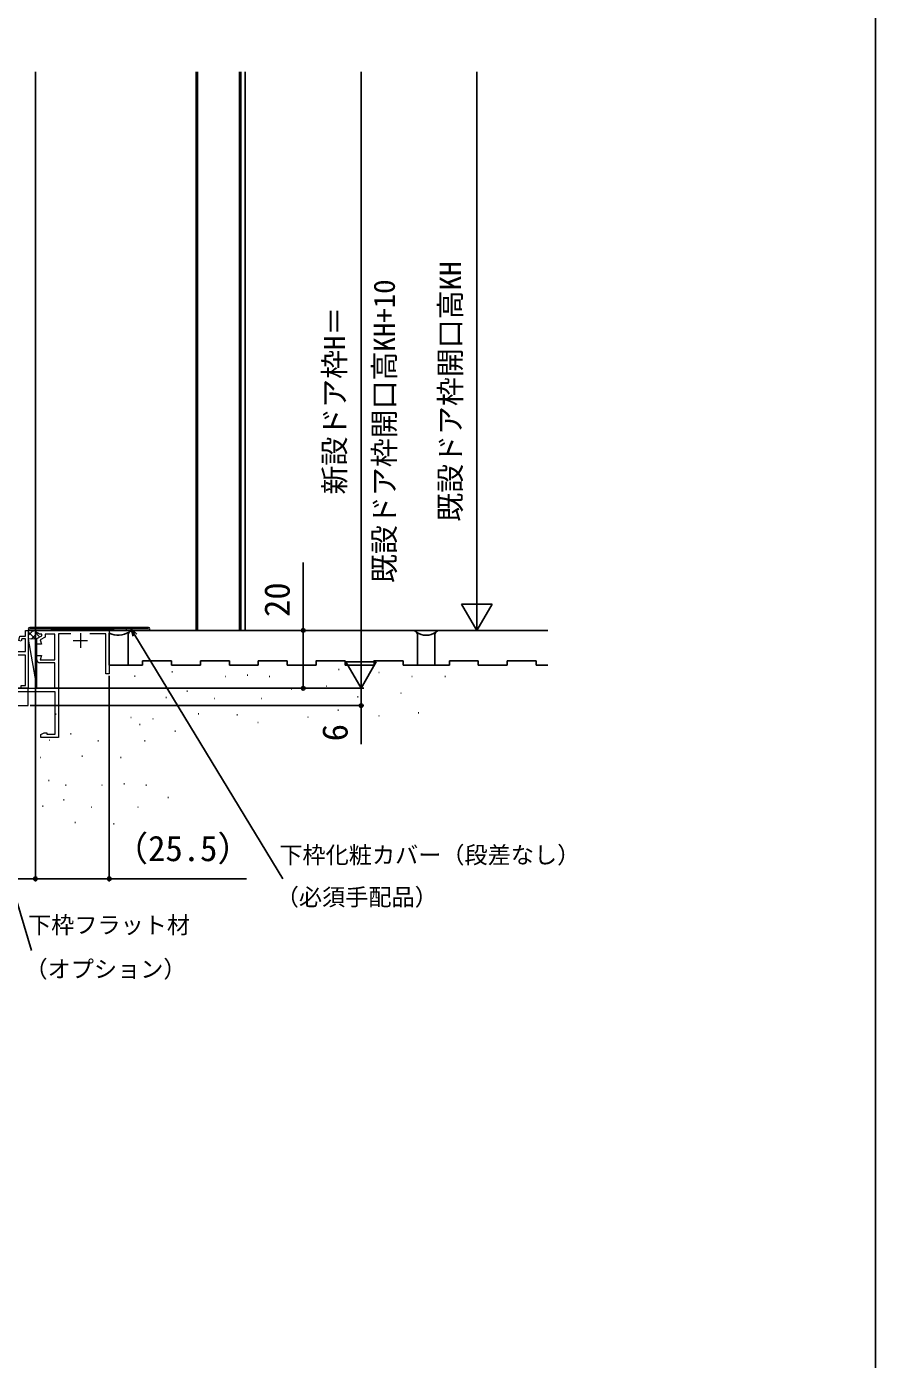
# Model space of a CAD drawing. Units: millimetres, scale not verified. Extents: x -525 to 525, y -783 to 779.
# Drawn here: x 231.8 to 525, y -322.1 to 138.4 of the extents above; entities that cross this region are included whole.
import ezdxf
from ezdxf.enums import TextEntityAlignment as Align

# ---------------------------------------------------------------- set-up
doc = ezdxf.new("R2010")
doc.units = ezdxf.units.MM
doc.header["$LTSCALE"] = 4
for name, color, linetype, lineweight in [('0-2_YKK_11', 190, 'Continuous', 18), ('0-3_YKK_11E', 4, 'Continuous', 18), ('0-5_YKK_13', 4, 'Continuous', 18)]:
    doc.layers.add(name, color=color, linetype=linetype, lineweight=lineweight)
for name, color, linetype in [('0-4_YKK_12', 2, 'Continuous'), ('0-6_YKK_D', 6, 'Continuous'), ('0-7_YKK_ZWAK', 7, 'Continuous'), ('0-8_YSS_K', 3, 'Continuous'), ('0-9_YSS_KE', 3, 'Continuous')]:
    doc.layers.add(name, color=color, linetype=linetype)
doc.styles.add('ＭＳ ゴシック', font='')
doc.styles.get('ＭＳ ゴシック').set_extended_font_data('MS Gothic')

msp = doc.modelspace()

# ---------------------------------------------------------------- linework, layer by layer
at = {"layer": '0-2_YKK_11', "color": 211}
msp.add_lwpolyline([(216.61, -72.217), (216.994, -73.65), (216.125, -73.883), (215.919, -73.117), (214.709, -73.117), (214.709, -77.517), (231.309, -77.517), (231.309, -73.117), (230.099, -73.117), (229.894, -73.883), (229.025, -73.65), (229.409, -72.217), (231.309, -72.217), (231.309, -70.217), (232.309, -70.217), (232.309, -90.217), (229.809, -90.217), (229.809, -89.217), (231.309, -89.217), (231.309, -78.717), (226.542, -78.717)], dxfattribs=at)
at = {"layer": '0-2_YKK_11'}
msp.add_lwpolyline([(158.309, -96.217), (232.309, -96.217), (232.309, -90.217), (229.509, -90.217)], dxfattribs=at)
at = {"layer": '0-3_YKK_11E'}
for p, q in [((250.309, -71.217), (250.309, -76.217)), ((247.809, -73.717), (252.809, -73.717))]:
    msp.add_line(p, q, dxfattribs=at)
for points in [[(247.076, -71.417), (242.709, -71.417), (242.709, -107.217), (236.709, -107.217), (236.709, -106.217), (237.835, -105.567), (238.709, -105.567), (238.709, -106.117), (241.609, -106.117), (241.609, -91.417), (215.109, -91.417), (214.309, -92.217), (208.309, -92.217), (207.509, -91.417), (203.959, -91.417)], [(235.309, -80.417), (235.309, -78.917), (236.938, -78.917), (236.392, -80.417), (241.509, -80.417), (241.509, -71.517), (238.209, -71.517), (238.209, -72.497), (236.431, -73.524), (236.938, -74.917), (235.309, -74.917), (235.309, -73.017), (237.009, -72.035), (237.009, -71.517), (236.241, -71.517), (234.769, -70.667), (234.89, -70.217), (260.309, -70.217), (260.309, -85.217), (259.109, -85.217), (259.109, -71.417), (253.542, -71.417)], [(198.659, -91.417), (190.409, -91.417), (190.409, -105.417), (194.909, -105.417), (194.909, -106.117), (197.309, -106.117), (197.309, -105.567), (198.183, -105.567), (199.309, -106.217), (199.309, -107.217), (193.809, -107.217), (193.809, -106.517), (189.309, -106.517), (189.309, -90.217), (241.509, -90.217), (241.509, -81.417), (236.309, -81.417)]]:
    msp.add_lwpolyline(points, dxfattribs=at)
msp.add_arc((236.309, -80.417), 1, 180.00002, 270, dxfattribs=at)
at = {"layer": '0-4_YKK_12'}
for p, q in [((234.81, 122.82), (234.81, -155.993)), ((290.309, 122.823), (290.309, -70.217)), ((290.805, 122.823), (290.804, -70.217)), ((305.305, 122.823), (305.304, -70.217)), ((305.805, 122.823), (305.805, -70.217)), ((307.305, -70.217), (307.305, 122.823)), ((232.309, -70.217), (307.306, -70.217)), ((232.309, -70.217), (307.305, -70.217)), ((232.309, -90.217), (174.309, -90.217))]:
    msp.add_line(p, q, dxfattribs=at)
at = {"layer": '0-5_YKK_13'}
msp.add_line((232.309, -73.19), (235.309, -90.217), dxfattribs=at)
at = {"layer": '0-5_YKK_13', "color": 190}
for p, q in [((273.81, -69.217), (232.81, -69.217)), ((273.81, -69.717), (232.81, -69.717)), ((232.81, -70.217), (240.31, -70.217)), ((240.31, -70.217), (240.31, -69.717))]:
    msp.add_line(p, q, dxfattribs=at)
at = {"layer": '0-5_YKK_13'}
msp.add_lwpolyline([(235.309, -73.181), (232.309, -73.19), (232.309, -90.217), (235.309, -90.217)], close=True, dxfattribs=at)
at = {"layer": '0-5_YKK_13', "color": 190}
msp.add_lwpolyline([(261.81, -69.717), (261.81, -70.217), (240.31, -70.217), (240.31, -69.717)], close=True, dxfattribs=at)
msp.add_lwpolyline([(273.81, -70.217), (266.31, -70.217), (266.31, -69.717)], dxfattribs=at)
for centre, start, end in [((232.81, -69.717), 90, 180), ((232.81, -69.717), 180, 270), ((273.81, -69.717), 0, 90), ((273.81, -69.717), 270, 0)]:
    msp.add_arc(centre, 0.5, start, end, dxfattribs=at)
at = {"layer": '0-6_YKK_D'}
for p, q in [((347.305, 122.823), (347.305, -79.717)), ((387.305, 122.823), (387.305, -59.717)), ((327.305, -46.739), (327.305, -70.216)), ((387.305, -70.217), (387.305, -52.03)), ((387.305, -70.217), (382.055, -61.123)), ((392.555, -61.123), (382.055, -61.123)), ((387.305, -70.217), (392.555, -61.123)), ((233.309, -70.217), (388.305, -70.217)), ((235.009, -70.216), (328.305, -70.216)), ((327.305, -70.216), (327.305, -90.216)), ((347.305, -90.217), (347.305, -72.03)), ((347.305, -90.217), (342.055, -81.123)), ((352.555, -81.123), (342.055, -81.123)), ((347.305, -90.217), (352.555, -81.123)), ((260.309, -85.917), (260.309, -157.029)), ((234.809, -91.217), (234.809, -157.029)), ((234.809, -91.217), (234.809, -157.029)), ((235.009, -90.216), (328.305, -90.216)), ((241.709, -90.217), (348.305, -90.217)), ((260.809, -90.217), (348.305, -90.217)), ((233.009, -96.217), (348.305, -96.217)), ((151.309, -156.029), (234.809, -156.029))]:
    msp.add_line(p, q, dxfattribs=at)
for points in [[(268.603, -72.251), (267.864, -69.717), (269.771, -71.542)], [(267.864, -69.717), (269.187, -71.897), (320.246, -156.029)], [(347.305, -90.217), (347.305, -96.217), (347.305, -109.585)], [(208.217, -96.217), (208.945, -98.66), (233.426, -180.782)], [(234.809, -156.029), (260.309, -156.029), (307.7, -156.029)]]:
    msp.add_lwpolyline(points, dxfattribs=at)
for centre in [(327.305, -70.216), (327.305, -90.216), (347.305, -96.217), (234.809, -156.029), (234.809, -156.029), (260.309, -156.029)]:
    msp.add_circle(centre, 0.637, dxfattribs=at)
at = {"layer": '0-7_YKK_ZWAK'}
msp.add_lwpolyline([(-525, -782.7), (525, -782.7), (525, 747.3)], dxfattribs=at)
at = {"layer": '0-8_YSS_K'}
for p, q in [((232.309, -71.962), (234.054, -70.217)), ((234.782, -73.19), (232.309, -70.717)), ((232.537, -73.19), (232.309, -72.962)), ((233.325, -73.19), (235.27, -71.245)), ((234.311, -70.475), (234.054, -70.217)), ((236.105, -72.268), (234.825, -70.988)), ((260.309, -82.217), (260.309, -71.124)), ((271.807, -82.217), (260.309, -82.217)), ((271.807, -80.717), (281.807, -80.717)), ((271.807, -82.217), (271.807, -80.717)), ((291.807, -80.717), (301.807, -80.717)), ((291.807, -82.217), (291.807, -80.717)), ((301.807, -82.217), (301.807, -80.717)), ((311.807, -82.217), (301.807, -82.217)), ((311.807, -80.717), (321.807, -80.717)), ((311.807, -82.217), (311.807, -80.717)), ((321.807, -82.217), (321.807, -80.717)), ((331.807, -82.217), (321.807, -82.217)), ((341.807, -82.217), (341.807, -80.717)), ((341.807, -82.217), (341.807, -80.717)), ((351.807, -82.217), (341.807, -82.217)), ((351.807, -82.217), (341.807, -82.217)), ((361.807, -82.217), (361.807, -80.717)), ((377.807, -82.217), (361.807, -82.217)), ((377.807, -80.717), (387.807, -80.717)), ((377.807, -82.217), (377.807, -80.717)), ((387.807, -82.217), (387.807, -80.717)), ((397.807, -82.217), (387.807, -82.217)), ((397.807, -80.717), (407.807, -80.717)), ((397.807, -82.217), (397.807, -80.717)), ((269.078, -86.048), (269.278, -86.048)), ((281.949, -84.529), (282.149, -84.529)), ((300.312, -86.09), (300.512, -86.09)), ((307.927, -85.629), (308.127, -85.629)), ((315.542, -86.09), (315.742, -86.09)), ((339.541, -83.704), (339.741, -83.704)), ((353.388, -84.821), (353.588, -84.821)), ((364.811, -86.09), (365.011, -86.09)), ((376.234, -86.09), (376.434, -86.09)), ((287.132, -91.242), (287.332, -91.242)), ((323.158, -90.359), (323.358, -90.359)), ((335.2, -89.492), (335.4, -89.492)), ((361.003, -91.898), (361.203, -91.898)), ((279.827, -93.425), (280.027, -93.425)), ((296.62, -93.712), (296.82, -93.712)), ((312.735, -93.705), (312.935, -93.705)), ((346.052, -93.215), (346.252, -93.215)), ((241.733, -99.213), (241.933, -99.213)), ((260.096, -100.774), (260.296, -100.774)), ((267.711, -100.313), (267.911, -100.313)), ((275.326, -100.774), (275.526, -100.774)), ((291.024, -99.038), (291.224, -99.038)), ((304.389, -99.436), (304.589, -99.436)), ((328.882, -100.224), (329.082, -100.224)), ((339.318, -97.748), (339.518, -97.748)), ((353.388, -99.705), (353.588, -99.705)), ((367.08, -98.705), (367.28, -98.705)), ((246.916, -105.927), (247.116, -105.927)), ((270.745, -102.721), (270.945, -102.721)), ((282.942, -105.044), (283.142, -105.044)), ((311.591, -102.081), (311.791, -102.081)), ((239.611, -108.11), (239.811, -108.11)), ((256.404, -108.396), (256.604, -108.396)), ((272.519, -108.39), (272.719, -108.39)), ((236.394, -114.12), (236.594, -114.12)), ((250.808, -113.722), (251.008, -113.722)), ((264.173, -114.12), (264.373, -114.12)), ((239.341, -122.105), (239.541, -122.105)), ((245.155, -123.666), (245.355, -123.666)), ((257.704, -123.666), (257.904, -123.666)), ((265.319, -123.205), (265.519, -123.205)), ((272.934, -123.666), (273.134, -123.666)), ((244.524, -128.819), (244.724, -128.819)), ((280.549, -127.936), (280.749, -127.936)), ((237.218, -131.002), (237.419, -131.002)), ((254.012, -131.288), (254.212, -131.288)), ((270.126, -131.282), (270.326, -131.282)), ((248.416, -136.614), (248.616, -136.614)), ((261.78, -137.012), (261.98, -137.012))]:
    msp.add_line(p, q, dxfattribs=at)
for points in [[(291.807, -82.217), (281.807, -82.217), (281.807, -80.717)], [(331.807, -82.217), (331.807, -80.717), (341.807, -80.717)], [(351.807, -82.217), (351.807, -80.717), (361.807, -80.717)], [(411.807, -82.217), (407.807, -82.217), (407.807, -80.717)]]:
    msp.add_lwpolyline(points, dxfattribs=at)
for centre, radius, start, end in [((263.425, -65.087), 6.794, 242.69912, 303.17227), ((369.807, -66.346), 5.543, 233.02901, 306.97099)]:
    msp.add_arc(centre, radius, start, end, dxfattribs=at)
at = {"layer": '0-9_YSS_KE'}
for p, q in [((266.81, -82.217), (266.81, -71.717)), ((268.31, -70.217), (365.307, -70.217)), ((366.807, -82.217), (366.807, -71.717)), ((372.807, -82.217), (372.807, -71.717)), ((374.307, -70.217), (411.807, -70.217))]:
    msp.add_line(p, q, dxfattribs=at)
for centre, start, end in [((268.31, -71.717), 90, 180), ((365.307, -71.717), 0, 90), ((374.307, -71.717), 90, 180)]:
    msp.add_arc(centre, 1.5, start, end, dxfattribs=at)

# ---------------------------------------------------------------- texts
at = {"layer": '0-6_YKK_D', "style": 'ＭＳ ゴシック'}
for s, height, p in [('既設ドア枠開口高KH', 7.331, (383.998, -32.68)), ('既設ドア枠開口高KH+10', 7.331, (361.18, -53.845)), ('新設ドア枠H＝', 7.331, (343.998, -23.277)), ('20', 8.798, (325.305, -65.58)), ('6', 8.798, (345.305, -108.539))]:
    msp.add_text(s, height=height, rotation=90, dxfattribs=at).set_placement(p, align=Align.BOTTOM_LEFT)
for s, height, p in [('（25.5）', 8.798, (261.723, -152.597)), ('下枠化粧カバー（段差なし）', 5.865, (319.053, -152.509)), ('（必須手配品）', 5.865, (317.826, -167.07)), ('下枠フラット材', 5.865, (232.233, -176.717)), ('（オプション）', 5.865, (231.006, -191.96))]:
    msp.add_text(s, height=height, dxfattribs=at).set_placement(p, align=Align.BOTTOM_LEFT)

doc.saveas('drawing.dxf')
